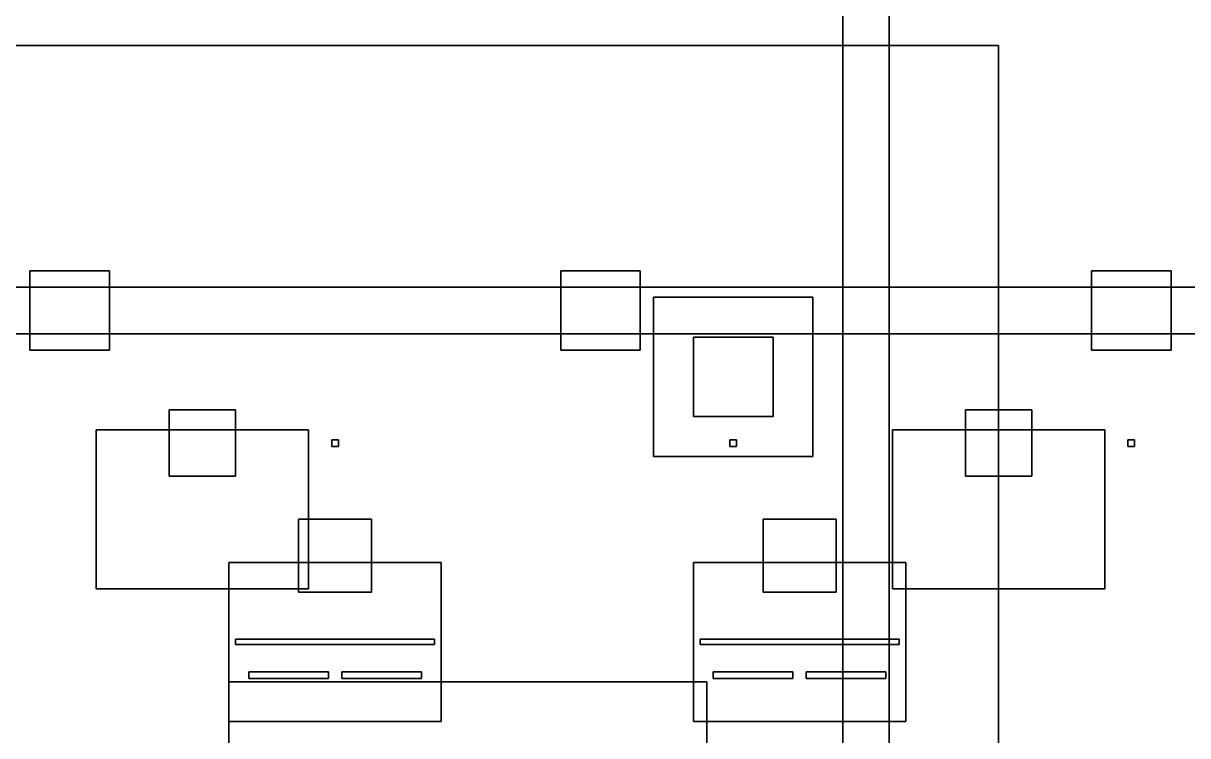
# Model space of a CAD drawing. Extents: x -17000 to 17000, y -13300 to 12090.
# Drawn here: x 3650 to 12425, y 793 to 6166 of the extents above; entities that cross this region are included whole.
import ezdxf

# ---------------------------------------------------------------- set-up
doc = ezdxf.new("R2010")
doc.units = 0
for name, color, linetype in [('A-FURN', 30, 'CONTINUOUS'), ('A-WALL', 7, 'CONTINUOUS'), ('E-LITE', 2, 'CONTINUOUS'), ('E-TRAY', 1, 'CONTINUOUS'), ('F-SPRN', 1, 'CONTINUOUS'), ('M-CHIL', 6, 'CONTINUOUS'), ('M-DUCT', 4, 'CONTINUOUS'), ('S-COLS', 9, 'CONTINUOUS'), ('S-SLAB', 8, 'CONTINUOUS')]:
    doc.layers.add(name, color=color, linetype=linetype)

msp = doc.modelspace()

# ---------------------------------------------------------------- linework, layer by layer
at = {"layer": 'A-FURN'}
for points in [[(4750, 2750, 4700), (5250, 2750, 4700), (5250, 3250, 4700), (4750, 3250, 4700)], [(5250, 2750, 3800), (4750, 2750, 3800), (4750, 3250, 3800), (5250, 3250, 3800)], [(4750, 3250, 3800), (4750, 3250, 4700), (5250, 3250, 4700), (5250, 3250, 3800)], [(4750, 2750, 3800), (4750, 2750, 4700), (4750, 3250, 4700), (4750, 3250, 3800)], [(4750, 2750, 8500), (5250, 2750, 8500), (5250, 3250, 8500), (4750, 3250, 8500)], [(5250, 2750, 7600), (4750, 2750, 7600), (4750, 3250, 7600), (5250, 3250, 7600)], [(4750, 3250, 7600), (4750, 3250, 8500), (5250, 3250, 8500), (5250, 3250, 7600)], [(4750, 2750, 7600), (4750, 2750, 8500), (4750, 3250, 8500), (4750, 3250, 7600)], [(4750, 2750, 19900), (5250, 2750, 19900), (5250, 3250, 19900), (4750, 3250, 19900)], [(5250, 2750, 19000), (4750, 2750, 19000), (4750, 3250, 19000), (5250, 3250, 19000)], [(4750, 3250, 19000), (4750, 3250, 19900), (5250, 3250, 19900), (5250, 3250, 19000)], [(4750, 2750, 19000), (4750, 2750, 19900), (4750, 3250, 19900), (4750, 3250, 19000)], [(5250, 2750, 3800), (5250, 3250, 3800), (5250, 3250, 4700), (5250, 2750, 4700)], [(5250, 2750, 7600), (5250, 3250, 7600), (5250, 3250, 8500), (5250, 2750, 8500)], [(5250, 2750, 19000), (5250, 3250, 19000), (5250, 3250, 19900), (5250, 2750, 19900)], [(10750, 2750, 4700), (11250, 2750, 4700), (11250, 3250, 4700), (10750, 3250, 4700)], [(11250, 2750, 3800), (10750, 2750, 3800), (10750, 3250, 3800), (11250, 3250, 3800)], [(10750, 3250, 3800), (10750, 3250, 4700), (11250, 3250, 4700), (11250, 3250, 3800)], [(10750, 2750, 3800), (10750, 2750, 4700), (10750, 3250, 4700), (10750, 3250, 3800)], [(10750, 2750, 8500), (11250, 2750, 8500), (11250, 3250, 8500), (10750, 3250, 8500)], [(11250, 2750, 7600), (10750, 2750, 7600), (10750, 3250, 7600), (11250, 3250, 7600)], [(10750, 3250, 7600), (10750, 3250, 8500), (11250, 3250, 8500), (11250, 3250, 7600)], [(10750, 2750, 7600), (10750, 2750, 8500), (10750, 3250, 8500), (10750, 3250, 7600)], [(10750, 2750, 19900), (11250, 2750, 19900), (11250, 3250, 19900), (10750, 3250, 19900)], [(11250, 2750, 19000), (10750, 2750, 19000), (10750, 3250, 19000), (11250, 3250, 19000)], [(10750, 3250, 19000), (10750, 3250, 19900), (11250, 3250, 19900), (11250, 3250, 19000)], [(10750, 2750, 19000), (10750, 2750, 19900), (10750, 3250, 19900), (10750, 3250, 19000)], [(11250, 2750, 3800), (11250, 3250, 3800), (11250, 3250, 4700), (11250, 2750, 4700)], [(11250, 2750, 7600), (11250, 3250, 7600), (11250, 3250, 8500), (11250, 2750, 8500)], [(11250, 2750, 19000), (11250, 3250, 19000), (11250, 3250, 19900), (11250, 2750, 19900)], [(4200, 1900, 4550), (5800, 1900, 4550), (5800, 3100, 4550), (4200, 3100, 4550)], [(5800, 1900, 3800), (4200, 1900, 3800), (4200, 3100, 3800), (5800, 3100, 3800)], [(4200, 3100, 3800), (4200, 3100, 4550), (5800, 3100, 4550), (5800, 3100, 3800)], [(4200, 1900, 3800), (4200, 1900, 4550), (4200, 3100, 4550), (4200, 3100, 3800)], [(4200, 1900, 8350), (5800, 1900, 8350), (5800, 3100, 8350), (4200, 3100, 8350)], [(5800, 1900, 7600), (4200, 1900, 7600), (4200, 3100, 7600), (5800, 3100, 7600)], [(4200, 3100, 7600), (4200, 3100, 8350), (5800, 3100, 8350), (5800, 3100, 7600)], [(4200, 1900, 7600), (4200, 1900, 8350), (4200, 3100, 8350), (4200, 3100, 7600)], [(4200, 1900, 19750), (5800, 1900, 19750), (5800, 3100, 19750), (4200, 3100, 19750)], [(5800, 1900, 19000), (4200, 1900, 19000), (4200, 3100, 19000), (5800, 3100, 19000)], [(4200, 3100, 19000), (4200, 3100, 19750), (5800, 3100, 19750), (5800, 3100, 19000)], [(4200, 1900, 19000), (4200, 1900, 19750), (4200, 3100, 19750), (4200, 3100, 19000)], [(5800, 1900, 3800), (5800, 3100, 3800), (5800, 3100, 4550), (5800, 1900, 4550)], [(5800, 1900, 7600), (5800, 3100, 7600), (5800, 3100, 8350), (5800, 1900, 8350)], [(5800, 1900, 19000), (5800, 3100, 19000), (5800, 3100, 19750), (5800, 1900, 19750)], [(10200, 1900, 4550), (11800, 1900, 4550), (11800, 3100, 4550), (10200, 3100, 4550)], [(11800, 1900, 3800), (10200, 1900, 3800), (10200, 3100, 3800), (11800, 3100, 3800)], [(10200, 3100, 3800), (10200, 3100, 4550), (11800, 3100, 4550), (11800, 3100, 3800)], [(10200, 1900, 3800), (10200, 1900, 4550), (10200, 3100, 4550), (10200, 3100, 3800)], [(10200, 1900, 8350), (11800, 1900, 8350), (11800, 3100, 8350), (10200, 3100, 8350)], [(11800, 1900, 7600), (10200, 1900, 7600), (10200, 3100, 7600), (11800, 3100, 7600)], [(10200, 3100, 7600), (10200, 3100, 8350), (11800, 3100, 8350), (11800, 3100, 7600)], [(10200, 1900, 7600), (10200, 1900, 8350), (10200, 3100, 8350), (10200, 3100, 7600)], [(10200, 1900, 19750), (11800, 1900, 19750), (11800, 3100, 19750), (10200, 3100, 19750)], [(11800, 1900, 19000), (10200, 1900, 19000), (10200, 3100, 19000), (11800, 3100, 19000)], [(10200, 3100, 19000), (10200, 3100, 19750), (11800, 3100, 19750), (11800, 3100, 19000)], [(10200, 1900, 19000), (10200, 1900, 19750), (10200, 3100, 19750), (10200, 3100, 19000)], [(11800, 1900, 3800), (11800, 3100, 3800), (11800, 3100, 4550), (11800, 1900, 4550)], [(11800, 1900, 7600), (11800, 3100, 7600), (11800, 3100, 8350), (11800, 1900, 8350)], [(11800, 1900, 19000), (11800, 3100, 19000), (11800, 3100, 19750), (11800, 1900, 19750)], [(4750, 2750, 3800), (5250, 2750, 3800), (5250, 2750, 4700), (4750, 2750, 4700)], [(4750, 2750, 7600), (5250, 2750, 7600), (5250, 2750, 8500), (4750, 2750, 8500)], [(4750, 2750, 19000), (5250, 2750, 19000), (5250, 2750, 19900), (4750, 2750, 19900)], [(10750, 2750, 3800), (11250, 2750, 3800), (11250, 2750, 4700), (10750, 2750, 4700)], [(10750, 2750, 7600), (11250, 2750, 7600), (11250, 2750, 8500), (10750, 2750, 8500)], [(10750, 2750, 19000), (11250, 2750, 19000), (11250, 2750, 19900), (10750, 2750, 19900)], [(5725, 1875, 12310), (6275, 1875, 12310), (6275, 2425, 12310), (5725, 2425, 12310)], [(6275, 1875, 11390), (5725, 1875, 11390), (5725, 2425, 11390), (6275, 2425, 11390)], [(5725, 2425, 11390), (5725, 2425, 12310), (6275, 2425, 12310), (6275, 2425, 11390)], [(5725, 1875, 11390), (5725, 1875, 12310), (5725, 2425, 12310), (5725, 2425, 11390)], [(5725, 1875, 16110), (6275, 1875, 16110), (6275, 2425, 16110), (5725, 2425, 16110)], [(6275, 1875, 15190), (5725, 1875, 15190), (5725, 2425, 15190), (6275, 2425, 15190)], [(5725, 2425, 15190), (5725, 2425, 16110), (6275, 2425, 16110), (6275, 2425, 15190)], [(5725, 1875, 15190), (5725, 1875, 16110), (5725, 2425, 16110), (5725, 2425, 15190)], [(6275, 1875, 11390), (6275, 2425, 11390), (6275, 2425, 12310), (6275, 1875, 12310)], [(6275, 1875, 15190), (6275, 2425, 15190), (6275, 2425, 16110), (6275, 1875, 16110)], [(9225, 1875, 12310), (9775, 1875, 12310), (9775, 2425, 12310), (9225, 2425, 12310)], [(9775, 1875, 11390), (9225, 1875, 11390), (9225, 2425, 11390), (9775, 2425, 11390)], [(9225, 2425, 11390), (9225, 2425, 12310), (9775, 2425, 12310), (9775, 2425, 11390)], [(9225, 1875, 11390), (9225, 1875, 12310), (9225, 2425, 12310), (9225, 2425, 11390)], [(9225, 1875, 16110), (9775, 1875, 16110), (9775, 2425, 16110), (9225, 2425, 16110)], [(9775, 1875, 15190), (9225, 1875, 15190), (9225, 2425, 15190), (9775, 2425, 15190)], [(9225, 2425, 15190), (9225, 2425, 16110), (9775, 2425, 16110), (9775, 2425, 15190)], [(9225, 1875, 15190), (9225, 1875, 16110), (9225, 2425, 16110), (9225, 2425, 15190)], [(9775, 1875, 11390), (9775, 2425, 11390), (9775, 2425, 12310), (9775, 1875, 12310)], [(9775, 1875, 15190), (9775, 2425, 15190), (9775, 2425, 16110), (9775, 1875, 16110)], [(5200, 900, 12150), (6800, 900, 12150), (6800, 2100, 12150), (5200, 2100, 12150)], [(6800, 900, 11400), (5200, 900, 11400), (5200, 2100, 11400), (6800, 2100, 11400)], [(5200, 2100, 11400), (5200, 2100, 12150), (6800, 2100, 12150), (6800, 2100, 11400)], [(5200, 900, 11400), (5200, 900, 12150), (5200, 2100, 12150), (5200, 2100, 11400)], [(5200, 900, 15950), (6800, 900, 15950), (6800, 2100, 15950), (5200, 2100, 15950)], [(6800, 900, 15200), (5200, 900, 15200), (5200, 2100, 15200), (6800, 2100, 15200)], [(5200, 2100, 15200), (5200, 2100, 15950), (6800, 2100, 15950), (6800, 2100, 15200)], [(5200, 900, 15200), (5200, 900, 15950), (5200, 2100, 15950), (5200, 2100, 15200)], [(6800, 900, 11400), (6800, 2100, 11400), (6800, 2100, 12150), (6800, 900, 12150)], [(6800, 900, 15200), (6800, 2100, 15200), (6800, 2100, 15950), (6800, 900, 15950)], [(8700, 900, 12150), (10300, 900, 12150), (10300, 2100, 12150), (8700, 2100, 12150)], [(10300, 900, 11400), (8700, 900, 11400), (8700, 2100, 11400), (10300, 2100, 11400)], [(8700, 2100, 11400), (8700, 2100, 12150), (10300, 2100, 12150), (10300, 2100, 11400)], [(8700, 900, 11400), (8700, 900, 12150), (8700, 2100, 12150), (8700, 2100, 11400)], [(8700, 900, 15950), (10300, 900, 15950), (10300, 2100, 15950), (8700, 2100, 15950)], [(10300, 900, 15200), (8700, 900, 15200), (8700, 2100, 15200), (10300, 2100, 15200)], [(8700, 2100, 15200), (8700, 2100, 15950), (10300, 2100, 15950), (10300, 2100, 15200)], [(8700, 900, 15200), (8700, 900, 15950), (8700, 2100, 15950), (8700, 2100, 15200)], [(10300, 900, 11400), (10300, 2100, 11400), (10300, 2100, 12150), (10300, 900, 12150)], [(10300, 900, 15200), (10300, 2100, 15200), (10300, 2100, 15950), (10300, 900, 15950)], [(4200, 1900, 3800), (5800, 1900, 3800), (5800, 1900, 4550), (4200, 1900, 4550)], [(4200, 1900, 7600), (5800, 1900, 7600), (5800, 1900, 8350), (4200, 1900, 8350)], [(4200, 1900, 19000), (5800, 1900, 19000), (5800, 1900, 19750), (4200, 1900, 19750)], [(5725, 1875, 11390), (6275, 1875, 11390), (6275, 1875, 12310), (5725, 1875, 12310)], [(5725, 1875, 15190), (6275, 1875, 15190), (6275, 1875, 16110), (5725, 1875, 16110)], [(9225, 1875, 11390), (9775, 1875, 11390), (9775, 1875, 12310), (9225, 1875, 12310)], [(9225, 1875, 15190), (9775, 1875, 15190), (9775, 1875, 16110), (9225, 1875, 16110)], [(10200, 1900, 3800), (11800, 1900, 3800), (11800, 1900, 4550), (10200, 1900, 4550)], [(10200, 1900, 7600), (11800, 1900, 7600), (11800, 1900, 8350), (10200, 1900, 8350)], [(10200, 1900, 19000), (11800, 1900, 19000), (11800, 1900, 19750), (10200, 1900, 19750)], [(5250, 1480, 12525), (6750, 1480, 12525), (6750, 1520, 12525), (5250, 1520, 12525)], [(6750, 1480, 12075), (5250, 1480, 12075), (5250, 1520, 12075), (6750, 1520, 12075)], [(5250, 1520, 12075), (5250, 1520, 12525), (6750, 1520, 12525), (6750, 1520, 12075)], [(5250, 1480, 12075), (5250, 1480, 12525), (5250, 1520, 12525), (5250, 1520, 12075)], [(5250, 1480, 16325), (6750, 1480, 16325), (6750, 1520, 16325), (5250, 1520, 16325)], [(6750, 1480, 15875), (5250, 1480, 15875), (5250, 1520, 15875), (6750, 1520, 15875)], [(5250, 1520, 15875), (5250, 1520, 16325), (6750, 1520, 16325), (6750, 1520, 15875)], [(5250, 1480, 15875), (5250, 1480, 16325), (5250, 1520, 16325), (5250, 1520, 15875)], [(6750, 1480, 12075), (6750, 1520, 12075), (6750, 1520, 12525), (6750, 1480, 12525)], [(6750, 1480, 15875), (6750, 1520, 15875), (6750, 1520, 16325), (6750, 1480, 16325)], [(8750, 1480, 12525), (10250, 1480, 12525), (10250, 1520, 12525), (8750, 1520, 12525)], [(10250, 1480, 12075), (8750, 1480, 12075), (8750, 1520, 12075), (10250, 1520, 12075)], [(8750, 1520, 12075), (8750, 1520, 12525), (10250, 1520, 12525), (10250, 1520, 12075)], [(8750, 1480, 12075), (8750, 1480, 12525), (8750, 1520, 12525), (8750, 1520, 12075)], [(8750, 1480, 16325), (10250, 1480, 16325), (10250, 1520, 16325), (8750, 1520, 16325)], [(10250, 1480, 15875), (8750, 1480, 15875), (8750, 1520, 15875), (10250, 1520, 15875)], [(8750, 1520, 15875), (8750, 1520, 16325), (10250, 1520, 16325), (10250, 1520, 15875)], [(8750, 1480, 15875), (8750, 1480, 16325), (8750, 1520, 16325), (8750, 1520, 15875)], [(10250, 1480, 12075), (10250, 1520, 12075), (10250, 1520, 12525), (10250, 1480, 12525)], [(10250, 1480, 15875), (10250, 1520, 15875), (10250, 1520, 16325), (10250, 1480, 16325)], [(5250, 1480, 12075), (6750, 1480, 12075), (6750, 1480, 12525), (5250, 1480, 12525)], [(5250, 1480, 15875), (6750, 1480, 15875), (6750, 1480, 16325), (5250, 1480, 16325)], [(8750, 1480, 12075), (10250, 1480, 12075), (10250, 1480, 12525), (8750, 1480, 12525)], [(8750, 1480, 15875), (10250, 1480, 15875), (10250, 1480, 16325), (8750, 1480, 16325)], [(5350, 1225, 12540), (5950, 1225, 12540), (5950, 1275, 12540), (5350, 1275, 12540)], [(5950, 1225, 12160), (5350, 1225, 12160), (5350, 1275, 12160), (5950, 1275, 12160)], [(5350, 1275, 12160), (5350, 1275, 12540), (5950, 1275, 12540), (5950, 1275, 12160)], [(5350, 1225, 12160), (5350, 1225, 12540), (5350, 1275, 12540), (5350, 1275, 12160)], [(5350, 1225, 16340), (5950, 1225, 16340), (5950, 1275, 16340), (5350, 1275, 16340)], [(5950, 1225, 15960), (5350, 1225, 15960), (5350, 1275, 15960), (5950, 1275, 15960)], [(5350, 1275, 15960), (5350, 1275, 16340), (5950, 1275, 16340), (5950, 1275, 15960)], [(5350, 1225, 15960), (5350, 1225, 16340), (5350, 1275, 16340), (5350, 1275, 15960)], [(5950, 1225, 12160), (5950, 1275, 12160), (5950, 1275, 12540), (5950, 1225, 12540)], [(5950, 1225, 15960), (5950, 1275, 15960), (5950, 1275, 16340), (5950, 1225, 16340)], [(6050, 1225, 12540), (6650, 1225, 12540), (6650, 1275, 12540), (6050, 1275, 12540)], [(6650, 1225, 12160), (6050, 1225, 12160), (6050, 1275, 12160), (6650, 1275, 12160)], [(6050, 1275, 12160), (6050, 1275, 12540), (6650, 1275, 12540), (6650, 1275, 12160)], [(6050, 1225, 12160), (6050, 1225, 12540), (6050, 1275, 12540), (6050, 1275, 12160)], [(6050, 1225, 16340), (6650, 1225, 16340), (6650, 1275, 16340), (6050, 1275, 16340)], [(6650, 1225, 15960), (6050, 1225, 15960), (6050, 1275, 15960), (6650, 1275, 15960)], [(6050, 1275, 15960), (6050, 1275, 16340), (6650, 1275, 16340), (6650, 1275, 15960)], [(6050, 1225, 15960), (6050, 1225, 16340), (6050, 1275, 16340), (6050, 1275, 15960)], [(6650, 1225, 12160), (6650, 1275, 12160), (6650, 1275, 12540), (6650, 1225, 12540)], [(6650, 1225, 15960), (6650, 1275, 15960), (6650, 1275, 16340), (6650, 1225, 16340)], [(8850, 1225, 12540), (9450, 1225, 12540), (9450, 1275, 12540), (8850, 1275, 12540)], [(9450, 1225, 12160), (8850, 1225, 12160), (8850, 1275, 12160), (9450, 1275, 12160)], [(8850, 1275, 12160), (8850, 1275, 12540), (9450, 1275, 12540), (9450, 1275, 12160)], [(8850, 1225, 12160), (8850, 1225, 12540), (8850, 1275, 12540), (8850, 1275, 12160)], [(8850, 1225, 16340), (9450, 1225, 16340), (9450, 1275, 16340), (8850, 1275, 16340)], [(9450, 1225, 15960), (8850, 1225, 15960), (8850, 1275, 15960), (9450, 1275, 15960)], [(8850, 1275, 15960), (8850, 1275, 16340), (9450, 1275, 16340), (9450, 1275, 15960)], [(8850, 1225, 15960), (8850, 1225, 16340), (8850, 1275, 16340), (8850, 1275, 15960)], [(9450, 1225, 12160), (9450, 1275, 12160), (9450, 1275, 12540), (9450, 1225, 12540)], [(9450, 1225, 15960), (9450, 1275, 15960), (9450, 1275, 16340), (9450, 1225, 16340)], [(9550, 1225, 12540), (10150, 1225, 12540), (10150, 1275, 12540), (9550, 1275, 12540)], [(10150, 1225, 12160), (9550, 1225, 12160), (9550, 1275, 12160), (10150, 1275, 12160)], [(9550, 1275, 12160), (9550, 1275, 12540), (10150, 1275, 12540), (10150, 1275, 12160)], [(9550, 1225, 12160), (9550, 1225, 12540), (9550, 1275, 12540), (9550, 1275, 12160)], [(9550, 1225, 16340), (10150, 1225, 16340), (10150, 1275, 16340), (9550, 1275, 16340)], [(10150, 1225, 15960), (9550, 1225, 15960), (9550, 1275, 15960), (10150, 1275, 15960)], [(9550, 1275, 15960), (9550, 1275, 16340), (10150, 1275, 16340), (10150, 1275, 15960)], [(9550, 1225, 15960), (9550, 1225, 16340), (9550, 1275, 16340), (9550, 1275, 15960)], [(10150, 1225, 12160), (10150, 1275, 12160), (10150, 1275, 12540), (10150, 1225, 12540)], [(10150, 1225, 15960), (10150, 1275, 15960), (10150, 1275, 16340), (10150, 1225, 16340)], [(5350, 1225, 12160), (5950, 1225, 12160), (5950, 1225, 12540), (5350, 1225, 12540)], [(5350, 1225, 15960), (5950, 1225, 15960), (5950, 1225, 16340), (5350, 1225, 16340)], [(6050, 1225, 12160), (6650, 1225, 12160), (6650, 1225, 12540), (6050, 1225, 12540)], [(6050, 1225, 15960), (6650, 1225, 15960), (6650, 1225, 16340), (6050, 1225, 16340)], [(8850, 1225, 12160), (9450, 1225, 12160), (9450, 1225, 12540), (8850, 1225, 12540)], [(8850, 1225, 15960), (9450, 1225, 15960), (9450, 1225, 16340), (8850, 1225, 16340)], [(9550, 1225, 12160), (10150, 1225, 12160), (10150, 1225, 12540), (9550, 1225, 12540)], [(9550, 1225, 15960), (10150, 1225, 15960), (10150, 1225, 16340), (9550, 1225, 16340)], [(5200, 900, 11400), (6800, 900, 11400), (6800, 900, 12150), (5200, 900, 12150)], [(5200, 900, 15200), (6800, 900, 15200), (6800, 900, 15950), (5200, 900, 15950)], [(8700, 900, 11400), (10300, 900, 11400), (10300, 900, 12150), (8700, 900, 12150)], [(8700, 900, 15200), (10300, 900, 15200), (10300, 900, 15950), (8700, 900, 15950)]]:
    msp.add_3dface(points, dxfattribs=at)
at = {"layer": 'A-WALL'}
for points in [[(-11000, -6000, 26000), (11000, -6000, 26000), (11000, 6000, 26000), (-11000, 6000, 26000)], [(11000, -6000, 22800), (-11000, -6000, 22800), (-11000, 6000, 22800), (11000, 6000, 22800)], [(-11000, 6000, 22800), (-11000, 6000, 26000), (11000, 6000, 26000), (11000, 6000, 22800)], [(11000, -6000, 22800), (11000, 6000, 22800), (11000, 6000, 26000), (11000, -6000, 26000)]]:
    msp.add_3dface(points, dxfattribs=at)
at = {"layer": 'E-LITE'}
for points in [[(3700, 3700, 14120), (4300, 3700, 14120), (4300, 4300, 14120), (3700, 4300, 14120)], [(4300, 3700, 14080), (3700, 3700, 14080), (3700, 4300, 14080), (4300, 4300, 14080)], [(3700, 4300, 14080), (3700, 4300, 14120), (4300, 4300, 14120), (4300, 4300, 14080)], [(3700, 3700, 14080), (3700, 3700, 14120), (3700, 4300, 14120), (3700, 4300, 14080)], [(3700, 3700, 17920), (4300, 3700, 17920), (4300, 4300, 17920), (3700, 4300, 17920)], [(4300, 3700, 17880), (3700, 3700, 17880), (3700, 4300, 17880), (4300, 4300, 17880)], [(3700, 4300, 17880), (3700, 4300, 17920), (4300, 4300, 17920), (4300, 4300, 17880)], [(3700, 3700, 17880), (3700, 3700, 17920), (3700, 4300, 17920), (3700, 4300, 17880)], [(4300, 3700, 14080), (4300, 4300, 14080), (4300, 4300, 14120), (4300, 3700, 14120)], [(4300, 3700, 17880), (4300, 4300, 17880), (4300, 4300, 17920), (4300, 3700, 17920)], [(7700, 3700, 14120), (8300, 3700, 14120), (8300, 4300, 14120), (7700, 4300, 14120)], [(8300, 3700, 14080), (7700, 3700, 14080), (7700, 4300, 14080), (8300, 4300, 14080)], [(7700, 4300, 14080), (7700, 4300, 14120), (8300, 4300, 14120), (8300, 4300, 14080)], [(7700, 3700, 14080), (7700, 3700, 14120), (7700, 4300, 14120), (7700, 4300, 14080)], [(7700, 3700, 17920), (8300, 3700, 17920), (8300, 4300, 17920), (7700, 4300, 17920)], [(8300, 3700, 17880), (7700, 3700, 17880), (7700, 4300, 17880), (8300, 4300, 17880)], [(7700, 4300, 17880), (7700, 4300, 17920), (8300, 4300, 17920), (8300, 4300, 17880)], [(7700, 3700, 17880), (7700, 3700, 17920), (7700, 4300, 17920), (7700, 4300, 17880)], [(8300, 3700, 14080), (8300, 4300, 14080), (8300, 4300, 14120), (8300, 3700, 14120)], [(8300, 3700, 17880), (8300, 4300, 17880), (8300, 4300, 17920), (8300, 3700, 17920)], [(11700, 3700, 14120), (12300, 3700, 14120), (12300, 4300, 14120), (11700, 4300, 14120)], [(12300, 3700, 14080), (11700, 3700, 14080), (11700, 4300, 14080), (12300, 4300, 14080)], [(11700, 4300, 14080), (11700, 4300, 14120), (12300, 4300, 14120), (12300, 4300, 14080)], [(11700, 3700, 14080), (11700, 3700, 14120), (11700, 4300, 14120), (11700, 4300, 14080)], [(11700, 3700, 17920), (12300, 3700, 17920), (12300, 4300, 17920), (11700, 4300, 17920)], [(12300, 3700, 17880), (11700, 3700, 17880), (11700, 4300, 17880), (12300, 4300, 17880)], [(11700, 4300, 17880), (11700, 4300, 17920), (12300, 4300, 17920), (12300, 4300, 17880)], [(11700, 3700, 17880), (11700, 3700, 17920), (11700, 4300, 17920), (11700, 4300, 17880)], [(12300, 3700, 14080), (12300, 4300, 14080), (12300, 4300, 14120), (12300, 3700, 14120)], [(12300, 3700, 17880), (12300, 4300, 17880), (12300, 4300, 17920), (12300, 3700, 17920)], [(3700, 3700, 14080), (4300, 3700, 14080), (4300, 3700, 14120), (3700, 3700, 14120)], [(3700, 3700, 17880), (4300, 3700, 17880), (4300, 3700, 17920), (3700, 3700, 17920)], [(7700, 3700, 14080), (8300, 3700, 14080), (8300, 3700, 14120), (7700, 3700, 14120)], [(7700, 3700, 17880), (8300, 3700, 17880), (8300, 3700, 17920), (7700, 3700, 17920)], [(11700, 3700, 14080), (12300, 3700, 14080), (12300, 3700, 14120), (11700, 3700, 14120)], [(11700, 3700, 17880), (12300, 3700, 17880), (12300, 3700, 17920), (11700, 3700, 17920)]]:
    msp.add_3dface(points, dxfattribs=at)
at = {"layer": 'E-TRAY'}
for points in [[(-16000, 3825, 14080), (16000, 3825, 14080), (16000, 4175, 14080), (-16000, 4175, 14080)], [(16000, 3825, 14020), (-16000, 3825, 14020), (-16000, 4175, 14020), (16000, 4175, 14020)], [(-16000, 4175, 14020), (-16000, 4175, 14080), (16000, 4175, 14080), (16000, 4175, 14020)], [(-16000, 3825, 17880), (16000, 3825, 17880), (16000, 4175, 17880), (-16000, 4175, 17880)], [(16000, 3825, 17820), (-16000, 3825, 17820), (-16000, 4175, 17820), (16000, 4175, 17820)], [(-16000, 4175, 17820), (-16000, 4175, 17880), (16000, 4175, 17880), (16000, 4175, 17820)], [(-16000, 3825, 14020), (16000, 3825, 14020), (16000, 3825, 14080), (-16000, 3825, 14080)], [(-16000, 3825, 17820), (16000, 3825, 17820), (16000, 3825, 17880), (-16000, 3825, 17880)]]:
    msp.add_3dface(points, dxfattribs=at)
at = {"layer": 'F-SPRN'}
for points in [[(5975, 2975, 14725), (6025, 2975, 14725), (6025, 3025, 14725), (5975, 3025, 14725)], [(6025, 2975, 14575), (5975, 2975, 14575), (5975, 3025, 14575), (6025, 3025, 14575)], [(5975, 3025, 14575), (5975, 3025, 14725), (6025, 3025, 14725), (6025, 3025, 14575)], [(5975, 2975, 14575), (5975, 2975, 14725), (5975, 3025, 14725), (5975, 3025, 14575)], [(5975, 2975, 18525), (6025, 2975, 18525), (6025, 3025, 18525), (5975, 3025, 18525)], [(6025, 2975, 18375), (5975, 2975, 18375), (5975, 3025, 18375), (6025, 3025, 18375)], [(5975, 3025, 18375), (5975, 3025, 18525), (6025, 3025, 18525), (6025, 3025, 18375)], [(5975, 2975, 18375), (5975, 2975, 18525), (5975, 3025, 18525), (5975, 3025, 18375)], [(6025, 2975, 14575), (6025, 3025, 14575), (6025, 3025, 14725), (6025, 2975, 14725)], [(6025, 2975, 18375), (6025, 3025, 18375), (6025, 3025, 18525), (6025, 2975, 18525)], [(8975, 2975, 14725), (9025, 2975, 14725), (9025, 3025, 14725), (8975, 3025, 14725)], [(9025, 2975, 14575), (8975, 2975, 14575), (8975, 3025, 14575), (9025, 3025, 14575)], [(8975, 3025, 14575), (8975, 3025, 14725), (9025, 3025, 14725), (9025, 3025, 14575)], [(8975, 2975, 14575), (8975, 2975, 14725), (8975, 3025, 14725), (8975, 3025, 14575)], [(8975, 2975, 18525), (9025, 2975, 18525), (9025, 3025, 18525), (8975, 3025, 18525)], [(9025, 2975, 18375), (8975, 2975, 18375), (8975, 3025, 18375), (9025, 3025, 18375)], [(8975, 3025, 18375), (8975, 3025, 18525), (9025, 3025, 18525), (9025, 3025, 18375)], [(8975, 2975, 18375), (8975, 2975, 18525), (8975, 3025, 18525), (8975, 3025, 18375)], [(9025, 2975, 14575), (9025, 3025, 14575), (9025, 3025, 14725), (9025, 2975, 14725)], [(9025, 2975, 18375), (9025, 3025, 18375), (9025, 3025, 18525), (9025, 2975, 18525)], [(11975, 2975, 14725), (12025, 2975, 14725), (12025, 3025, 14725), (11975, 3025, 14725)], [(12025, 2975, 14575), (11975, 2975, 14575), (11975, 3025, 14575), (12025, 3025, 14575)], [(11975, 3025, 14575), (11975, 3025, 14725), (12025, 3025, 14725), (12025, 3025, 14575)], [(11975, 2975, 14575), (11975, 2975, 14725), (11975, 3025, 14725), (11975, 3025, 14575)], [(11975, 2975, 18525), (12025, 2975, 18525), (12025, 3025, 18525), (11975, 3025, 18525)], [(12025, 2975, 18375), (11975, 2975, 18375), (11975, 3025, 18375), (12025, 3025, 18375)], [(11975, 3025, 18375), (11975, 3025, 18525), (12025, 3025, 18525), (12025, 3025, 18375)], [(11975, 2975, 18375), (11975, 2975, 18525), (11975, 3025, 18525), (11975, 3025, 18375)], [(12025, 2975, 14575), (12025, 3025, 14575), (12025, 3025, 14725), (12025, 2975, 14725)], [(12025, 2975, 18375), (12025, 3025, 18375), (12025, 3025, 18525), (12025, 2975, 18525)], [(5975, 2975, 14575), (6025, 2975, 14575), (6025, 2975, 14725), (5975, 2975, 14725)], [(5975, 2975, 18375), (6025, 2975, 18375), (6025, 2975, 18525), (5975, 2975, 18525)], [(8975, 2975, 14575), (9025, 2975, 14575), (9025, 2975, 14725), (8975, 2975, 14725)], [(8975, 2975, 18375), (9025, 2975, 18375), (9025, 2975, 18525), (8975, 2975, 18525)], [(11975, 2975, 14575), (12025, 2975, 14575), (12025, 2975, 14725), (11975, 2975, 14725)], [(11975, 2975, 18375), (12025, 2975, 18375), (12025, 2975, 18525), (11975, 2975, 18525)]]:
    msp.add_3dface(points, dxfattribs=at)
at = {"layer": 'M-CHIL'}
for points in [[(5200, -1200, 25400), (8800, -1200, 25400), (8800, 1200, 25400), (5200, 1200, 25400)], [(8800, -1200, 23000), (5200, -1200, 23000), (5200, 1200, 23000), (8800, 1200, 23000)], [(5200, 1200, 23000), (5200, 1200, 25400), (8800, 1200, 25400), (8800, 1200, 23000)], [(5200, -1200, 23000), (5200, -1200, 25400), (5200, 1200, 25400), (5200, 1200, 23000)], [(8800, -1200, 23000), (8800, 1200, 23000), (8800, 1200, 25400), (8800, -1200, 25400)]]:
    msp.add_3dface(points, dxfattribs=at)
at = {"layer": 'M-DUCT'}
for points in [[(9825, 0, 14475), (10175, 0, 14475), (10175, 10000, 14475), (9825, 10000, 14475)], [(10175, 0, 14225), (9825, 0, 14225), (9825, 10000, 14225), (10175, 10000, 14225)], [(9825, 0, 14225), (9825, 0, 14475), (9825, 10000, 14475), (9825, 10000, 14225)], [(9825, 0, 18275), (10175, 0, 18275), (10175, 10000, 18275), (9825, 10000, 18275)], [(10175, 0, 18025), (9825, 0, 18025), (9825, 10000, 18025), (10175, 10000, 18025)], [(9825, 0, 18025), (9825, 0, 18275), (9825, 10000, 18275), (9825, 10000, 18025)], [(10175, 0, 14225), (10175, 10000, 14225), (10175, 10000, 14475), (10175, 0, 14475)], [(10175, 0, 18025), (10175, 10000, 18025), (10175, 10000, 18275), (10175, 0, 18275)]]:
    msp.add_3dface(points, dxfattribs=at)
at = {"layer": 'S-COLS'}
for points in [[(8400, 2900, 3625), (9600, 2900, 3625), (9600, 4100, 3625), (8400, 4100, 3625)], [(9600, 2900, 3425), (8400, 2900, 3425), (8400, 4100, 3425), (9600, 4100, 3425)], [(8400, 4100, 3425), (8400, 4100, 3625), (9600, 4100, 3625), (9600, 4100, 3425)], [(8400, 2900, 3425), (8400, 2900, 3625), (8400, 4100, 3625), (8400, 4100, 3425)], [(8400, 2900, 7425), (9600, 2900, 7425), (9600, 4100, 7425), (8400, 4100, 7425)], [(9600, 2900, 7225), (8400, 2900, 7225), (8400, 4100, 7225), (9600, 4100, 7225)], [(8400, 4100, 7225), (8400, 4100, 7425), (9600, 4100, 7425), (9600, 4100, 7225)], [(8400, 2900, 7225), (8400, 2900, 7425), (8400, 4100, 7425), (8400, 4100, 7225)], [(8400, 2900, 11225), (9600, 2900, 11225), (9600, 4100, 11225), (8400, 4100, 11225)], [(9600, 2900, 11025), (8400, 2900, 11025), (8400, 4100, 11025), (9600, 4100, 11025)], [(8400, 4100, 11025), (8400, 4100, 11225), (9600, 4100, 11225), (9600, 4100, 11025)], [(8400, 2900, 11025), (8400, 2900, 11225), (8400, 4100, 11225), (8400, 4100, 11025)], [(8400, 2900, 15025), (9600, 2900, 15025), (9600, 4100, 15025), (8400, 4100, 15025)], [(9600, 2900, 14825), (8400, 2900, 14825), (8400, 4100, 14825), (9600, 4100, 14825)], [(8400, 4100, 14825), (8400, 4100, 15025), (9600, 4100, 15025), (9600, 4100, 14825)], [(8400, 2900, 14825), (8400, 2900, 15025), (8400, 4100, 15025), (8400, 4100, 14825)], [(8400, 2900, 18825), (9600, 2900, 18825), (9600, 4100, 18825), (8400, 4100, 18825)], [(9600, 2900, 18625), (8400, 2900, 18625), (8400, 4100, 18625), (9600, 4100, 18625)], [(8400, 4100, 18625), (8400, 4100, 18825), (9600, 4100, 18825), (9600, 4100, 18625)], [(8400, 2900, 18625), (8400, 2900, 18825), (8400, 4100, 18825), (8400, 4100, 18625)], [(8400, 2900, 22625), (9600, 2900, 22625), (9600, 4100, 22625), (8400, 4100, 22625)], [(9600, 2900, 22425), (8400, 2900, 22425), (8400, 4100, 22425), (9600, 4100, 22425)], [(8400, 4100, 22425), (8400, 4100, 22625), (9600, 4100, 22625), (9600, 4100, 22425)], [(8400, 2900, 22425), (8400, 2900, 22625), (8400, 4100, 22625), (8400, 4100, 22425)], [(8400, 2900, 26425), (9600, 2900, 26425), (9600, 4100, 26425), (8400, 4100, 26425)], [(9600, 2900, 26225), (8400, 2900, 26225), (8400, 4100, 26225), (9600, 4100, 26225)], [(8400, 4100, 26225), (8400, 4100, 26425), (9600, 4100, 26425), (9600, 4100, 26225)], [(8400, 2900, 26225), (8400, 2900, 26425), (8400, 4100, 26425), (8400, 4100, 26225)], [(9600, 2900, 3425), (9600, 4100, 3425), (9600, 4100, 3625), (9600, 2900, 3625)], [(9600, 2900, 7225), (9600, 4100, 7225), (9600, 4100, 7425), (9600, 2900, 7425)], [(9600, 2900, 11025), (9600, 4100, 11025), (9600, 4100, 11225), (9600, 2900, 11225)], [(9600, 2900, 14825), (9600, 4100, 14825), (9600, 4100, 15025), (9600, 2900, 15025)], [(9600, 2900, 18625), (9600, 4100, 18625), (9600, 4100, 18825), (9600, 2900, 18825)], [(9600, 2900, 22425), (9600, 4100, 22425), (9600, 4100, 22625), (9600, 2900, 22625)], [(9600, 2900, 26225), (9600, 4100, 26225), (9600, 4100, 26425), (9600, 2900, 26425)], [(8700, 3200, 3625), (9300, 3200, 3625), (9300, 3800, 3625), (8700, 3800, 3625)], [(9300, 3200, 175), (8700, 3200, 175), (8700, 3800, 175), (9300, 3800, 175)], [(8700, 3800, 175), (8700, 3800, 3625), (9300, 3800, 3625), (9300, 3800, 175)], [(8700, 3200, 175), (8700, 3200, 3625), (8700, 3800, 3625), (8700, 3800, 175)], [(8700, 3200, 7425), (9300, 3200, 7425), (9300, 3800, 7425), (8700, 3800, 7425)], [(9300, 3200, 3975), (8700, 3200, 3975), (8700, 3800, 3975), (9300, 3800, 3975)], [(8700, 3800, 3975), (8700, 3800, 7425), (9300, 3800, 7425), (9300, 3800, 3975)], [(8700, 3200, 3975), (8700, 3200, 7425), (8700, 3800, 7425), (8700, 3800, 3975)], [(8700, 3200, 11225), (9300, 3200, 11225), (9300, 3800, 11225), (8700, 3800, 11225)], [(9300, 3200, 7775), (8700, 3200, 7775), (8700, 3800, 7775), (9300, 3800, 7775)], [(8700, 3800, 7775), (8700, 3800, 11225), (9300, 3800, 11225), (9300, 3800, 7775)], [(8700, 3200, 7775), (8700, 3200, 11225), (8700, 3800, 11225), (8700, 3800, 7775)], [(8700, 3200, 15025), (9300, 3200, 15025), (9300, 3800, 15025), (8700, 3800, 15025)], [(9300, 3200, 11575), (8700, 3200, 11575), (8700, 3800, 11575), (9300, 3800, 11575)], [(8700, 3800, 11575), (8700, 3800, 15025), (9300, 3800, 15025), (9300, 3800, 11575)], [(8700, 3200, 11575), (8700, 3200, 15025), (8700, 3800, 15025), (8700, 3800, 11575)], [(8700, 3200, 18825), (9300, 3200, 18825), (9300, 3800, 18825), (8700, 3800, 18825)], [(9300, 3200, 15375), (8700, 3200, 15375), (8700, 3800, 15375), (9300, 3800, 15375)], [(8700, 3800, 15375), (8700, 3800, 18825), (9300, 3800, 18825), (9300, 3800, 15375)], [(8700, 3200, 15375), (8700, 3200, 18825), (8700, 3800, 18825), (8700, 3800, 15375)], [(8700, 3200, 22625), (9300, 3200, 22625), (9300, 3800, 22625), (8700, 3800, 22625)], [(9300, 3200, 19175), (8700, 3200, 19175), (8700, 3800, 19175), (9300, 3800, 19175)], [(8700, 3800, 19175), (8700, 3800, 22625), (9300, 3800, 22625), (9300, 3800, 19175)], [(8700, 3200, 19175), (8700, 3200, 22625), (8700, 3800, 22625), (8700, 3800, 19175)], [(8700, 3200, 26425), (9300, 3200, 26425), (9300, 3800, 26425), (8700, 3800, 26425)], [(9300, 3200, 22975), (8700, 3200, 22975), (8700, 3800, 22975), (9300, 3800, 22975)], [(8700, 3800, 22975), (8700, 3800, 26425), (9300, 3800, 26425), (9300, 3800, 22975)], [(8700, 3200, 22975), (8700, 3200, 26425), (8700, 3800, 26425), (8700, 3800, 22975)], [(9300, 3200, 175), (9300, 3800, 175), (9300, 3800, 3625), (9300, 3200, 3625)], [(9300, 3200, 3975), (9300, 3800, 3975), (9300, 3800, 7425), (9300, 3200, 7425)], [(9300, 3200, 7775), (9300, 3800, 7775), (9300, 3800, 11225), (9300, 3200, 11225)], [(9300, 3200, 11575), (9300, 3800, 11575), (9300, 3800, 15025), (9300, 3200, 15025)], [(9300, 3200, 15375), (9300, 3800, 15375), (9300, 3800, 18825), (9300, 3200, 18825)], [(9300, 3200, 19175), (9300, 3800, 19175), (9300, 3800, 22625), (9300, 3200, 22625)], [(9300, 3200, 22975), (9300, 3800, 22975), (9300, 3800, 26425), (9300, 3200, 26425)], [(8700, 3200, 175), (9300, 3200, 175), (9300, 3200, 3625), (8700, 3200, 3625)], [(8700, 3200, 3975), (9300, 3200, 3975), (9300, 3200, 7425), (8700, 3200, 7425)], [(8700, 3200, 7775), (9300, 3200, 7775), (9300, 3200, 11225), (8700, 3200, 11225)], [(8700, 3200, 11575), (9300, 3200, 11575), (9300, 3200, 15025), (8700, 3200, 15025)], [(8700, 3200, 15375), (9300, 3200, 15375), (9300, 3200, 18825), (8700, 3200, 18825)], [(8700, 3200, 19175), (9300, 3200, 19175), (9300, 3200, 22625), (8700, 3200, 22625)], [(8700, 3200, 22975), (9300, 3200, 22975), (9300, 3200, 26425), (8700, 3200, 26425)], [(8400, 2900, 3425), (9600, 2900, 3425), (9600, 2900, 3625), (8400, 2900, 3625)], [(8400, 2900, 7225), (9600, 2900, 7225), (9600, 2900, 7425), (8400, 2900, 7425)], [(8400, 2900, 11025), (9600, 2900, 11025), (9600, 2900, 11225), (8400, 2900, 11225)], [(8400, 2900, 14825), (9600, 2900, 14825), (9600, 2900, 15025), (8400, 2900, 15025)], [(8400, 2900, 18625), (9600, 2900, 18625), (9600, 2900, 18825), (8400, 2900, 18825)], [(8400, 2900, 22425), (9600, 2900, 22425), (9600, 2900, 22625), (8400, 2900, 22625)], [(8400, 2900, 26225), (9600, 2900, 26225), (9600, 2900, 26425), (8400, 2900, 26425)]]:
    msp.add_3dface(points, dxfattribs=at)
at = {"layer": 'S-SLAB'}
for points in [[(-17000, -12000, 350), (17000, -12000, 350), (17000, 12000, 350), (-17000, 12000, 350)], [(17000, -12000), (-17000, -12000), (-17000, 12000), (17000, 12000)], [(-17000, -12000, 4150), (17000, -12000, 4150), (17000, 12000, 4150), (-17000, 12000, 4150)], [(17000, -12000, 3800), (-17000, -12000, 3800), (-17000, 12000, 3800), (17000, 12000, 3800)], [(-17000, -12000, 7950), (17000, -12000, 7950), (17000, 12000, 7950), (-17000, 12000, 7950)], [(17000, -12000, 7600), (-17000, -12000, 7600), (-17000, 12000, 7600), (17000, 12000, 7600)], [(-17000, -12000, 11750), (17000, -12000, 11750), (17000, 12000, 11750), (-17000, 12000, 11750)], [(17000, -12000, 11400), (-17000, -12000, 11400), (-17000, 12000, 11400), (17000, 12000, 11400)], [(-17000, -12000, 15550), (17000, -12000, 15550), (17000, 12000, 15550), (-17000, 12000, 15550)], [(17000, -12000, 15200), (-17000, -12000, 15200), (-17000, 12000, 15200), (17000, 12000, 15200)], [(-17000, -12000, 19350), (17000, -12000, 19350), (17000, 12000, 19350), (-17000, 12000, 19350)], [(17000, -12000, 19000), (-17000, -12000, 19000), (-17000, 12000, 19000), (17000, 12000, 19000)], [(-17000, -12000, 23150), (17000, -12000, 23150), (17000, 12000, 23150), (-17000, 12000, 23150)], [(17000, -12000, 22800), (-17000, -12000, 22800), (-17000, 12000, 22800), (17000, 12000, 22800)]]:
    msp.add_3dface(points, dxfattribs=at)

doc.saveas('drawing.dxf')
